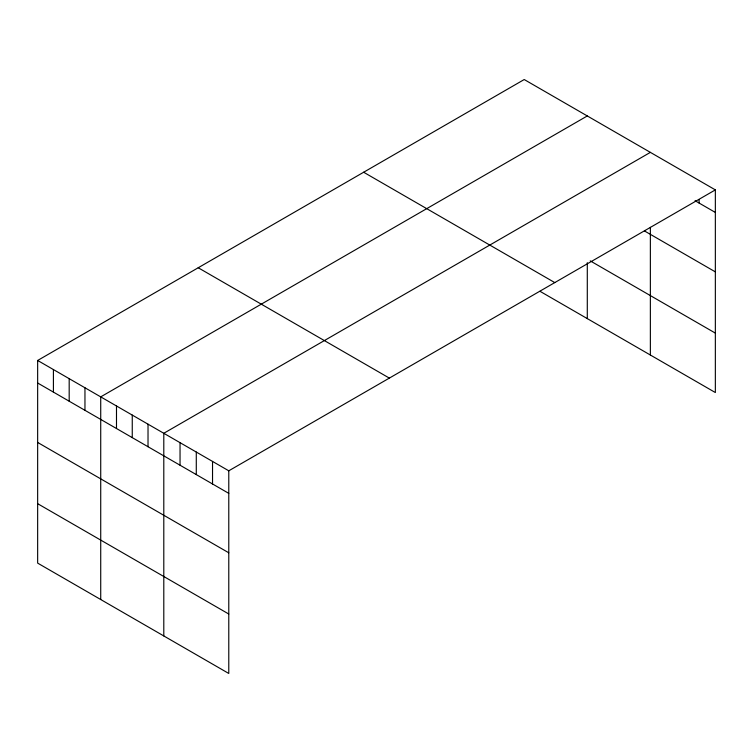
<?xml version="1.0" encoding="UTF-8"?>
<svg xmlns="http://www.w3.org/2000/svg" width="753" height="753" viewBox="0 0 753 753"><rect width="100%" height="100%" fill="white"/><g stroke="black" fill="none" stroke-linecap="round" stroke-linejoin="round"><path stroke-width="1.13" d="M37.65 360.461L228.78 470.804L228.78 673.464L37.65 563.112L37.65 360.461L524.22 79.536L715.35 189.888L715.35 392.539L539.995 291.298M587.293 115.953L100.723 396.869L100.723 599.529M650.366 152.37L163.796 433.286L163.796 635.946M228.78 470.804L715.35 189.888M695.047 200.712L715.35 212.431M644.455 230.936L715.35 271.871M590.248 260.877L715.35 333.108M363.652 172.239L554.782 282.591M198.218 267.757L389.348 378.1M37.65 383.004L228.78 493.356M37.65 442.444L228.78 552.787M37.65 503.682L228.78 614.024M699.104 199.667L699.104 203.056M650.366 227.359L650.366 355.021M587.293 262.665L587.293 318.613M212.534 461.429L212.534 483.972M196.288 452.045L196.288 474.597M180.042 442.67L180.042 465.213M148.021 424.184L148.021 446.736M132.255 415.082L132.255 437.625M116.489 405.98L116.489 428.523M84.957 387.767L84.957 410.319M69.182 378.665L69.182 401.217M53.416 369.563L53.416 392.115"/></g></svg>
